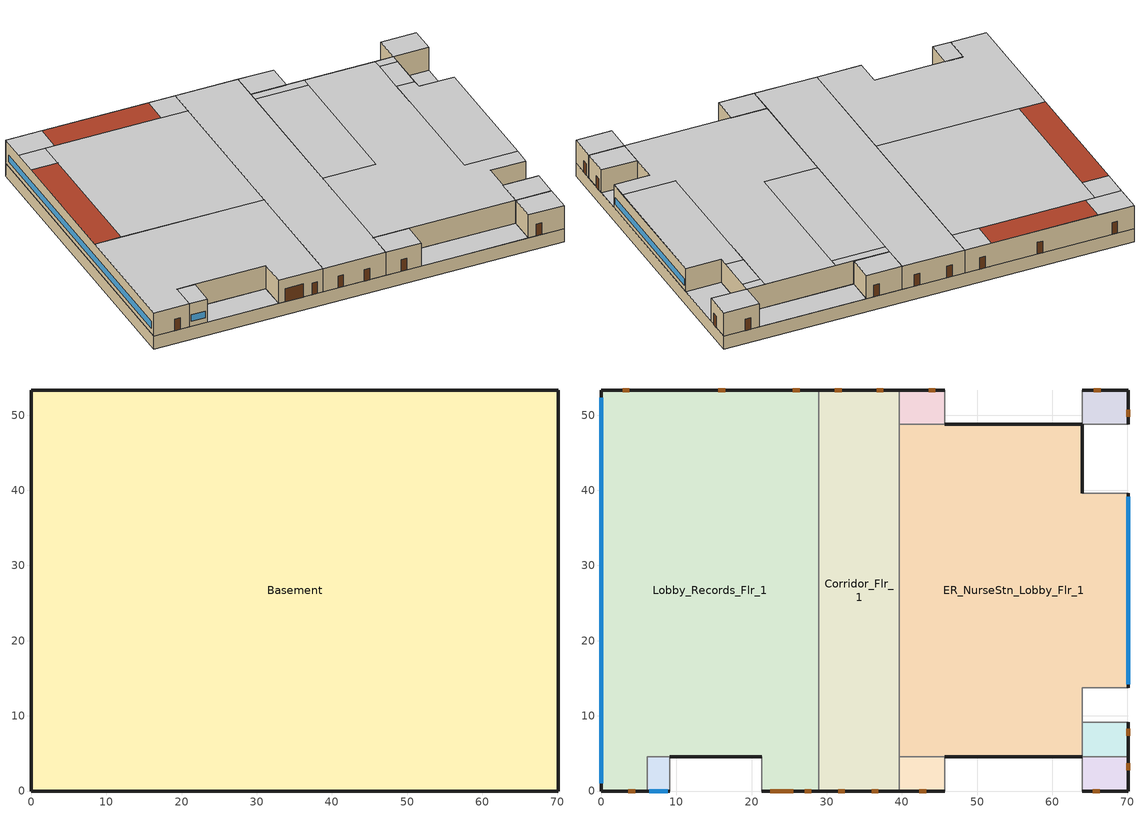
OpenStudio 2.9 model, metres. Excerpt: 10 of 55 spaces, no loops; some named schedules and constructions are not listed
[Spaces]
Basement
 floor ground (Basement Floor construction): 70.1,53.34 70.1,0 0,0 0,53.34 z-2.44
 wall ground (Basement Wall construction): 70.1,53.34 0,53.34 0,0 70.1,0 70.1,53.34 z-2.44:0
 ceiling adiabatic (Floor Adiabatic construction): 39.62,0 39.62,53.34 28.96,53.34 28.96,0 z0; 70.1,4.57 70.1,9.14 64.01,9.14 64.01,4.57 z0; 9.14,0 9.14,4.57 6.1,4.57 6.1,0 z0; 45.72,0 45.72,4.57 39.62,4.57 39.62,0 z0; 28.96,0 28.96,53.34 0,53.34 0,0 6.1,0 6.1,4.57 21.34,4.57 21.34,0 z0; 45.72,48.77 45.72,53.34 39.62,53.34 39.62,48.77 z0; 70.1,48.77 70.1,53.34 64.01,53.34 64.01,48.77 z0; 70.1,0 70.1,4.57 64.01,4.57 64.01,0 z0; 64.01,4.57 64.01,13.72 70.1,13.72 70.1,39.62 64.01,39.62 64.01,48.77 39.62,48.77 39.62,4.57 z0; 64.01,0 64.01,4.57 45.72,4.57 45.72,0 z0; 64.01,48.77 64.01,53.34 45.72,53.34 45.72,48.77 z0; 70.1,39.62 70.1,48.77 64.01,48.77 64.01,39.62 z0; 70.1,9.14 70.1,13.72 64.01,13.72 64.01,9.14 z0; 21.34,0 21.34,4.57 9.14,4.57 9.14,0 z0
ER_Exam3_Mult4_Flr_1
 floor adiabatic (Floor Adiabatic construction): 70.1,9.14 70.1,4.57 64.01,4.57 64.01,9.14 z0
 wall outside: 70.1,4.57 70.1,9.14 z0:4.27
 wall to ER_NurseStn_Lobby_Flr_1: 64.01,9.14 64.01,4.57 z0:4.27
 wall to ER_Trauma1_Flr_1: 64.01,4.57 70.1,4.57 z0:4.27
 wall adiabatic (Wall Adiabatic construction): 70.1,9.14 64.01,9.14 z0:4.27
 door: 70.1,7.36 70.1,8.27 z0:2.13
 ceiling to OR_NurseStn_Lobby_Flr_2: 70.1,4.57 70.1,9.14 64.01,9.14 64.01,4.57 z4.27
Corridor_Flr_1
 floor adiabatic (Floor Adiabatic construction): 39.62,53.34 39.62,0 28.96,0 28.96,53.34 z0
 wall outside: 28.96,0 39.62,0 / 39.62,53.34 28.96,53.34 z0:4.27
 wall to Lobby_Records_Flr_1: 28.96,53.34 28.96,15.24 28.96,0 z0:4.27
 wall to ER_Exam1_Mult4_Flr_1: 39.62,0 39.62,4.57 z0:4.27
 wall to ER_Triage_Mult4_Flr_1: 39.62,48.77 39.62,53.34 z0:4.27
 wall to ER_NurseStn_Lobby_Flr_1: 39.62,4.57 39.62,48.77 z0:4.27
 door: 31.5,0 32.41,0 / 35.95,0 36.87,0 / 37.53,53.34 36.62,53.34 / 31.97,53.34 31.05,53.34 z0:2.13
 ceiling to Corridor_Flr_2: 39.62,0 39.62,53.34 28.96,53.34 28.96,0 z4.27
ER_NurseStn_Lobby_Flr_1
 floor adiabatic (Floor Adiabatic construction): 64.01,48.77 64.01,39.62 70.1,39.62 70.1,13.72 64.01,13.72 64.01,4.57 39.62,4.57 39.62,48.77 z0
 wall outside: 70.1,13.72 70.1,39.62 / 64.01,39.62 64.01,48.77 45.72,48.77 / 45.72,4.57 64.01,4.57 z0:4.27
 wall to ER_Triage_Mult4_Flr_1: 45.72,48.77 39.62,48.77 z0:4.27
 wall to ER_Exam1_Mult4_Flr_1: 39.62,4.57 45.72,4.57 z0:4.27
 wall adiabatic (Wall Adiabatic construction): 70.1,39.62 64.01,39.62 / 64.01,9.14 64.01,13.72 70.1,13.72 z0:4.27
 window: 70.1,14.2 70.1,39.14 z0.91:2.13
 ceiling to OR1_Flr_2: 64.01,47.24 64.01,48.77 60.96,48.77 60.96,47.24 z4.27
 ceiling to OR4_Flr_2: 48.77,22.86 48.77,47.24 39.62,47.24 39.62,22.86 z4.27
 ceiling to OR_NurseStn_Lobby_Flr_2: 64.01,4.57 64.01,13.72 70.1,13.72 70.1,16.76 60.96,16.76 60.96,48.77 48.77,48.77 48.77,22.86 39.62,22.86 39.62,4.57 z4.27
 ceiling to OR2_Mult5_Flr_2: 64.01,41.15 64.01,47.24 60.96,47.24 60.96,41.15 z4.27
 ceiling to OR3_Flr_2: 48.77,47.24 48.77,48.77 39.62,48.77 39.62,47.24 z4.27
 ceiling adiabatic (Floor Adiabatic construction): 70.1,16.76 70.1,39.62 64.01,39.62 64.01,41.15 60.96,41.15 60.96,16.76 z4.27
ER_Trauma2_Flr_1
 floor adiabatic (Floor Adiabatic construction): 70.1,53.34 70.1,48.77 64.01,48.77 64.01,53.34 z0
 wall outside: 70.1,48.77 70.1,53.34 64.01,53.34 z0:4.27
 wall adiabatic (Wall Adiabatic construction): 64.01,53.34 64.01,48.77 70.1,48.77 z0:4.27
 door: 70.1,49.79 70.1,50.7 / 66.43,53.34 65.52,53.34 z0:2.13
 ceiling to OR1_Flr_2: 70.1,48.77 70.1,53.34 64.01,53.34 64.01,48.77 z4.27
ER_Exam1_Mult4_Flr_1
 floor adiabatic (Floor Adiabatic construction): 45.72,4.57 45.72,0 39.62,0 39.62,4.57 z0
 wall outside: 39.62,0 45.72,0 z0:4.27
 wall adiabatic (Wall Adiabatic construction): 45.72,0 45.72,4.57 z0:4.27
 door: 42.29,0 43.2,0 z0:2.13
 ceiling to OR_NurseStn_Lobby_Flr_2: 45.72,0 45.72,4.57 39.62,4.57 39.62,0 z4.27
Lobby_Records_Flr_1
 floor adiabatic (Floor Adiabatic construction): 28.96,53.34 28.96,0 21.34,0 21.34,4.57 6.1,4.57 6.1,0 0,0 0,53.34 z0
 wall outside: 28.96,53.34 0,53.34 0,0 6.1,0 / 21.34,0 28.96,0 / 9.14,4.57 21.34,4.57 z0:4.27
 wall to Office1_Mult4_Flr_1: 6.1,0 6.1,4.57 9.14,4.57 z0:4.27
 wall adiabatic (Wall Adiabatic construction): 21.34,4.57 21.34,0 z0:4.27
 window: 0,52.34 0,1 z0.91:2.13
 door: 3.59,0 4.5,0 / 27.05,0 27.97,0 / 26.37,53.34 25.46,53.34 / 16.51,53.34 15.59,53.34 / 3.75,53.34 2.84,53.34 z0:2.13; 22.48,0 25.53,0 z0:2.44
 ceiling to IC_PatRoom1_Mult5_Flr_2: 28.96,48.77 28.96,53.34 24.38,53.34 24.38,48.77 z4.27
 ceiling to IC_PatRoom2_Flr_2: 6.1,48.77 6.1,53.34 0,53.34 0,48.77 z4.27
 ceiling to ICU_NurseStn_Lobby_Flr_2: 28.96,21.34 28.96,48.77 4.57,48.77 4.57,21.34 z4.27
 ceiling to IC_PatRoom3_Mult6_Flr_2: 4.57,44.2 4.57,48.77 0,48.77 0,44.2 z4.27
 ceiling to ICU_Flr_2: 28.96,0 28.96,21.34 0,21.34 0,0 6.1,0 6.1,4.57 21.34,4.57 21.34,0 z4.27
 roof outside: 24.38,48.77 24.38,53.34 6.1,53.34 6.1,48.77 z4.27; 4.57,21.34 4.57,44.2 0,44.2 0,21.34 z4.27
Office1_Mult4_Flr_1
 floor adiabatic (Floor Adiabatic construction): 9.14,4.57 9.14,0 6.1,0 6.1,4.57 z0
 wall outside: 6.1,0 9.14,0 z0:4.27
 wall adiabatic (Wall Adiabatic construction): 9.14,0 9.14,4.57 z0:4.27
 window: 6.41,0 8.84,0 z0.91:2.13
 ceiling to ICU_Flr_2: 9.14,0 9.14,4.57 6.1,4.57 6.1,0 z4.27
ER_Triage_Mult4_Flr_1
 floor adiabatic (Floor Adiabatic construction): 45.72,53.34 45.72,48.77 39.62,48.77 39.62,53.34 z0
 wall outside: 45.72,53.34 39.62,53.34 z0:4.27
 wall adiabatic (Wall Adiabatic construction): 45.72,48.77 45.72,53.34 z0:4.27
 door: 44.45,53.34 43.53,53.34 z0:2.13
 ceiling to OR3_Flr_2: 45.72,48.77 45.72,53.34 39.62,53.34 39.62,48.77 z4.27
ER_Trauma1_Flr_1
 floor adiabatic (Floor Adiabatic construction): 70.1,4.57 70.1,0 64.01,0 64.01,4.57 z0
 wall outside: 64.01,0 70.1,0 70.1,4.57 z0:4.27
 wall adiabatic (Wall Adiabatic construction): 64.01,4.57 64.01,0 z0:4.27
 door: 70.1,2.76 70.1,3.67 / 65.38,0 66.29,0 z0:2.13
 ceiling to OR_NurseStn_Lobby_Flr_2: 70.1,0 70.1,4.57 64.01,4.57 64.01,0 z4.27
[ClimateZones]
Climate Zone Institution Name 1=ASHRAE; Climate Zone Document Name 1=ANSI/ASHRAE Standard 169; Climate Zone Document Year 1=2006; Climate Zone Value 1=5A
[Building]
-Hospital-ASHRAE 169-2006-5A created: 2020-03-26 09:40:05 -0700: Default Construction Set=90.1-2013 - Hospital - ASHRAE 169-2006-5A; Standards Number of Stories=6; Standards Number of Above Ground Stories=5; Standards Building Type=Hospital
[Site]
Chicago Ohare Intl Ap_IL_USA: Latitude {deg}=41.98; Longitude {deg}=-87.92; Time Zone {hr}=-6; Elevation {m}=201; Terrain=City
[Site:WaterMainsTemperature]
Calculation Method=Correlation; Annual Average Outdoor Air Temperature {C}=9.925; Maximum Difference In Monthly Average Outdoor Air Temperatures {deltaC}=28.7
[SizingPeriod:DesignDay] Barometric Pressure {Pa}=98934; Sky Clearness=0; Rain Indicator=0; Snow Indicator=0; Day of Month=21; Daylight Saving Time Indicator=0; Humidity Indicating Type=Wetbulb; Dry-Bulb Temperature Range Modifier Type=DefaultMultipliers
Name | Maximum Dry-Bulb Temperature {C} | Daily Dry-Bulb Temperature Range {deltaC} | Humidity Indicating Conditions at Maximum Dry-Bulb | Wind Speed {m/s} | Wind Direction {deg} | Month | Day Type | Solar Model Indicator | ASHRAE Taub | ASHRAE Taud
Chicago Ohare Intl Ap Ann Clg .4% Condns DB=>MWB | 33.3 | 10.5 | 23.7 | 5.2 | 230 | 7 | SummerDesignDay | ASHRAETau | 0.455 | 2.05
Chicago Ohare Intl Ap Ann Htg 99.6% Condns DB | -20 | 0 | -20 | 4.9 | 270 | 1 | WinterDesignDay | ASHRAEClearSky
[Site:GroundTemperature:BuildingSurface]
19.527, 19.502, 19.536, 19.598, 20.002, 21.64, 22.225, 22.375, 21.449, 20.121, 19.802, 19.633
[Material:NoMass] Thermal Absorptance=0.9; Solar Absorptance=0.7
Name | Roughness | Thermal Resistance {m2-K/W} | Visible Absorptance
CP02 CARPET PAD | VeryRough | 0.21648 | 0.8
Nonres_Floor_Insulation | MediumSmooth | 2.88292 | 0.7
Typical Insulation R-14.97 | Smooth | 2.63723 | 0.7
Typical Carpet Pad | Smooth | 0.21648 | 0.8
Typical Insulation R-8.72 | Smooth | 1.53614 | 0.7
Typical Insulation R-30.13 | Smooth | 5.30668 | 0.7
Typical Insulation R-1.15 | Smooth | 0.202509 | 0.7
Typical Insulation R-1.15 1 | Smooth | 0.202527 | 0.7
[Material]
Name | Roughness | Thickness {m} | Conductivity {W/m-K} | Density {kg/m3} | Specific Heat {J/kg-K} | Thermal Absorptance | Solar Absorptance | Visible Absorptance
100mm Normalweight concrete floor | MediumSmooth | 0.1016 | 2.31 | 2322 | 832
G01 13mm gypsum board | Smooth | 0.0127 | 0.16 | 800 | 1090 | 0.9 | 0.7 | 0.5
M10 200mm concrete block basement wall | MediumRough | 0.2032 | 1.326 | 1842 | 912
4 in. Normalweight Concrete Floor | MediumRough | 0.1016 | 2.31 | 2322 | 832 | 0.9 | 0.7 | 0.7
1IN Stucco | Smooth | 0.0253 | 0.6918 | 1858 | 837 | 0.9 | 0.7 | 0.92
8IN CONCRETE HW RefBldg | Rough | 0.2032 | 1.311 | 2240 | 836.8 | 0.9 | 0.7 | 0.7
1/2IN Gypsum | Smooth | 0.0127 | 0.16 | 784.9 | 830 | 0.9 | 0.4 | 0.4
Roof Membrane | VeryRough | 0.0095 | 0.16 | 1121.29 | 1460 | 0.9 | 0.7 | 0.7
Metal Roof Surface; F08 Metal surface | Smooth | 0.0008 | 45.28 | 7824 | 500 | 0.9 | 0.7 | 0.7
8 in. Normalweight Concrete Floor | MediumRough | 0.2032 | 2.31 | 2322 | 832 | 0.9 | 0.7 | 0.7
8 in. Concrete Block Basement Wall | MediumRough | 0.2032 | 1.326 | 1842 | 912 | 0.9 | 0.7 | 0.7
G05 25mm wood | MediumSmooth | 0.0254 | 0.15 | 608 | 1630 | 0.9 | 0.5 | 0.5
[Construction]
Floor Adiabatic construction: CP02 CARPET PAD, 100mm Normalweight concrete floor, Nonres_Floor_Insulation
Wall Adiabatic construction; Typical Interior Wall: G01 13mm gypsum board, G01 13mm gypsum board
Basement Wall construction: M10 200mm concrete block basement wall
Basement Floor construction: M10 200mm concrete block basement wall, CP02 CARPET PAD
Typical Insulated Exterior Mass Floor R-17.54: Typical Insulation R-14.97, 4 in. Normalweight Concrete Floor, Typical Carpet Pad
Typical Insulated Exterior Mass Wall R-11.11: 1IN Stucco, 8IN CONCRETE HW RefBldg, Typical Insulation R-8.72, 1/2IN Gypsum
Typical IEAD Roof R-31.25: Roof Membrane, Typical Insulation R-30.13, Metal Roof Surface
Typical Interior Floor: 100mm Normalweight concrete floor, CP02 CARPET PAD
Typical Interior Ceiling: CP02 CARPET PAD, 100mm Normalweight concrete floor
Typical Insulated Carpeted 8in Slab Floor: 8 in. Normalweight Concrete Floor, Typical Carpet Pad
Typical Insulated Basement Mass Wall: 8 in. Concrete Block Basement Wall
U 0.48 SHGC 0.40 Dbl Ref-D Clr 6mm/13mm: REF D CLEAR 6MM, AIR 13MM, CLEAR 6MM
Typical Insulated Metal Door R-2.0: F08 Metal surface, Typical Insulation R-1.15
U 0.44 SHGC 0.26 Dbl Ref-B-H Clr 6mm/13mm Air: REF B CLEAR HI 6MM, AIR 13MM, CLEAR 6MM
Typical Overhead Door R-2.0: Typical Insulation R-1.15 1
Window_U_0.50_SHGC_0.40_Skylight_Frame_Width_0.430_in: Glass_2052_LayerAvg, Gap_1_W_0_0038, Glass_2027F_LayerAvg
Typical Interior Window: Clear 3mm
Typical Interior Door; Typical Interior Partition: G05 25mm wood
[DefaultConstructionSet]
90.1-2013 - Hospital - ASHRAE 169-2006-5A: Default Exterior Surface Constructions=Default Surface Constructions 1; Default Interior Surface Constructions=Default Surface Constructions 2; Default Ground Contact Surface Constructions=Default Surface Constructions 3; Default Exterior SubSurface Constructions=Default Sub Surface Constructions 1; Default Interior SubSurface Constructions=Default Sub Surface Constructions 2; Interior Partition Construction=Typical Interior Partition
[DefaultSurfaceConstructions]
Name | Floor Construction | Wall Construction | Roof Ceiling Construction
Default Surface Constructions 1 | Typical Insulated Exterior Mass Floor R-17.54 | Typical Insulated Exterior Mass Wall R-11.11 | Typical IEAD Roof R-31.25
Default Surface Constructions 2 | Typical Interior Floor | Typical Interior Wall | Typical Interior Ceiling
Default Surface Constructions 3 | Typical Insulated Carpeted 8in Slab Floor | Typical Insulated Basement Mass Wall
[DefaultSubSurfaceConstructions]
Name | Fixed Window Construction | Operable Window Construction | Door Construction | Glass Door Construction | Overhead Door Construction | Skylight Construction | Tubular Daylight Dome Construction | Tubular Daylight Diffuser Construction
Default Sub Surface Constructions 1 | U 0.48 SHGC 0.40 Dbl Ref-D Clr 6mm/13mm | U 0.48 SHGC 0.40 Dbl Ref-D Clr 6mm/13mm | Typical Insulated Metal Door R-2.0 | U 0.44 SHGC 0.26 Dbl Ref-B-H Clr 6mm/13mm Air | Typical Overhead Door R-2.0 | Window_U_0.50_SHGC_0.40_Skylight_Frame_Width_0.430_in | Typical Interior Window | Typical Interior Window
Default Sub Surface Constructions 2 | Typical Interior Window | Typical Interior Window | Typical Interior Door
[WindowMaterial:Glazing] Optical Data Type=SpectralAverage; Infrared Transmittance at Normal Incidence=0; Dirt Correction Factor for Solar and Visible Transmittance=1; Solar Diffusing=No
Name | Thickness {m} | Solar Transmittance at Normal Incidence | Front Side Solar Reflectance at Normal Incidence | Back Side Solar Reflectance at Normal Incidence | Visible Transmittance at Normal Incidence | Front Side Visible Reflectance at Normal Incidence | Back Side Visible Reflectance at Normal Incidence | Front Side Infrared Hemispherical Emissivity | Back Side Infrared Hemispherical Emissivity | Conductivity {W/m-K}
REF D CLEAR 6MM | 0.006 | 0.429 | 0.308 | 0.379 | 0.334 | 0.453 | 0.505 | 0.84 | 0.82 | 0.9
CLEAR 6MM | 0.006 | 0.775 | 0.071 | 0.071 | 0.881 | 0.08 | 0.08 | 0.84 | 0.84 | 0.9
REF B CLEAR HI 6MM | 0.006 | 0.24 | 0.16 | 0.32 | 0.3 | 0.16 | 0.29 | 0.84 | 0.6 | 0.9
Glass_2052_LayerAvg | 0.00837 | 0.507767 | 0.054228 | 0.0544931 | 0.586833 | 0.05805 | 0.058397 | 0.84 | 0.84 | 1
Glass_2027F_LayerAvg | 0.004 | 0.369744 | 0.470069 | 0.340935 | 0.765222 | 0.0546 | 0.073741 | 0.03675 | 0.84 | 1
Clear 3mm | 0.003 | 0.837 | 0.075 | 0.075 | 0.898 | 0.081 | 0.081 | 0.84 | 0.84 | 0.9
[WindowMaterial:Gas] Gas Type=Air
Name | Thickness {m}
AIR 13MM | 0.0127
Gap_1_W_0_0038 | 0.0038
[Space] Part of Total Floor Area=Yes
Name | Space Type | Building Story | Thermal Zone
ER_Exam3_Mult4_Flr_1 | Hospital ER_Exam | Building Story 2 | ER_Exam3_Mult4_Flr_1 ZN
ER_Trauma1_Flr_1 | Hospital ER_Trauma | Building Story 2 | ER_Trauma1_Flr_1 ZN
Corridor_Flr_1 | Hospital Corridor | Building Story 2 | Corridor_Flr_1 ZN
ER_NurseStn_Lobby_Flr_1 | Hospital ER_NurseStn | Building Story 2 | ER_NurseStn_Lobby_Flr_1 ZN
ER_Trauma2_Flr_1 | Hospital ER_Trauma | Building Story 2 | ER_Trauma2_Flr_1 ZN
ER_Exam1_Mult4_Flr_1 | Hospital ER_Exam | Building Story 2 | ER_Exam1_Mult4_Flr_1 ZN
Lobby_Records_Flr_1 | Hospital Lobby | Building Story 2 | Lobby_Records_Flr_1 ZN
Office1_Mult4_Flr_1 | Hospital HospitalOfficeFlr1 | Building Story 2 | Office1_Mult4_Flr_1 ZN
Basement | Hospital Basement | Building Story 1 | Basement ZN
ER_Triage_Mult4_Flr_1 | Hospital ER_Triage | Building Story 2 | ER_Triage_Mult4_Flr_1 ZN
[BuildingStory]
Name | Nominal Z Coordinate {m}
Building Story 1 | -2.439
Building Story 2 | 0
[SpaceType] Standards Building Type=Hospital
Name | Default Schedule Set | Design Specification Outdoor Air Object | Standards Space Type
Hospital Corridor | Hospital Corridor Schedule Set | Hospital Corridor Ventilation | Corridor
Hospital ER_Exam | Hospital ER_Exam Schedule Set | Hospital ER_Exam Ventilation | ER_Exam
Hospital ER_NurseStn | Hospital ER_NurseStn Schedule Set | Hospital ER_NurseStn Ventilation | ER_NurseStn
Hospital ER_Trauma | Hospital ER_Trauma Schedule Set | Hospital ER_Trauma Ventilation | ER_Trauma
Hospital ER_Triage | Hospital ER_Triage Schedule Set | Hospital ER_Triage Ventilation | ER_Triage
Hospital Lobby | Hospital Lobby Schedule Set | Hospital Lobby Ventilation | Lobby
Hospital Basement | Hospital Basement Schedule Set | Hospital Basement Ventilation | Basement
Hospital HospitalOfficeFlr1 | Hospital HospitalOfficeFlr1 Schedule Set | Hospital HospitalOfficeFlr1 Ventilation | HospitalOfficeFlr1
[People] Work Efficiency Schedule=Work Efficiency Schedule; Clothing Insulation Schedule=Clothing Schedule; Air Velocity Schedule=Air Velocity Schedule; Multiplier=1
Name | People Definition | Space or SpaceType
Hospital Corridor People | Hospital Corridor People Definition | Hospital Corridor
Hospital ER_Exam People | Hospital ER_Exam People Definition | Hospital ER_Exam
Hospital ER_NurseStn People | Hospital ER_NurseStn People Definition | Hospital ER_NurseStn
Hospital ER_Trauma People | Hospital ER_Trauma People Definition | Hospital ER_Trauma
[Lights] Fraction Replaceable=1
Name | Lights Definition | Space or SpaceType
Hospital Corridor Lights | Hospital Corridor Lights Definition | Hospital Corridor
Hospital ER_Exam Lights | Hospital ER_Exam Lights Definition | Hospital ER_Exam
Hospital ER_NurseStn Lights | Hospital ER_NurseStn Lights Definition | Hospital ER_NurseStn
Hospital ER_Trauma Lights | Hospital ER_Trauma Lights Definition | Hospital ER_Trauma
[ElectricEquipment]
Name | Electric Equipment Definition | Space or SpaceType
Hospital ER_Exam Elec Equip | Hospital ER_Exam Elec Equip Definition | Hospital ER_Exam
Hospital ER_NurseStn Elec Equip | Hospital ER_NurseStn Elec Equip Definition | Hospital ER_NurseStn
Hospital ER_Trauma Elec Equip | Hospital ER_Trauma Elec Equip Definition | Hospital ER_Trauma
[DesignSpecification:OutdoorAir] Outdoor Air Method=Sum
Hospital Corridor Ventilation: Outdoor Air Flow per Floor Area {m3/s-m2}=0.0003048
Hospital ER_Exam Ventilation; Hospital ER_Trauma Ventilation: Outdoor Air Flow Air Changes per Hour {1/hr}=2
Hospital ER_NurseStn Ventilation: Outdoor Air Flow per Floor Area {m3/s-m2}=0.0003048; Outdoor Air Flow per Person {m3/s-person}=0.00235974
[DefaultScheduleSet] Number of People Schedule=Hospital BLDG_OCC_EXTD_SCH; People Activity Level Schedule=Hospital ACTIVITY_SCH; Infiltration Schedule=Hospital INFIL_SCH_PNNL
Name | Lighting Schedule | Electric Equipment Schedule
Hospital Corridor Schedule Set | Hospital BLDG_LIGHT_CORRIDOR_SCH | Hospital BLDG_EQUIP_SCH
Hospital ER_Exam Schedule Set; Hospital ER_Trauma Schedule Set | Hospital BLDG_LIGHT_EXTD_SCH | Hospital BLDG_EQUIP_EXTD_SCH
Hospital ER_NurseStn Schedule Set | Hospital BLDG_LIGHT_NURSEFLR1_SCH | Hospital BLDG_EQUIP_EXTD_SCH
[ThermostatSetpoint:DualSetpoint] Heating Setpoint Temperature Schedule=Hospital HTGSETP_SCH; Cooling Setpoint Temperature Schedule=Hospital CLGSETP_SCH
Hospital Basement Thermostat 1; Hospital Corridor Thermostat 1; Hospital ER_Exam Thermostat 1; Hospital ER_Exam Thermostat 2; Hospital ER_NurseStn Thermostat 1; Hospital ER_Trauma Thermostat 1; Hospital ER_Trauma Thermostat 2; Hospital ER_Triage Thermostat 1; Hospital Lobby Thermostat 1; Hospital HospitalOfficeFlr1 Thermostat 1
[SpaceInfiltration:DesignFlowRate] Schedule=Hospital INFIL_SCH_PNNL; Design Flow Rate Calculation Method=Flow/ExteriorArea; Constant Term Coefficient=0; Temperature Term Coefficient=0; Velocity Term Coefficient=0.224; Velocity Squared Term Coefficient=0
Name | Space or SpaceType | Flow per Exterior Surface Area {m3/s-m2}
Corridor_Flr_1 Infiltration | Corridor_Flr_1 | 0.000569573
ER_Exam1_Mult4_Flr_1 Infiltration | ER_Exam1_Mult4_Flr_1 | 0.000569573
ER_Exam3_Mult4_Flr_1 Infiltration | ER_Exam3_Mult4_Flr_1 | 0.000569573
ER_NurseStn_Lobby_Flr_1 Infiltration | ER_NurseStn_Lobby_Flr_1 | 0.000569573
ER_Trauma1_Flr_1 Infiltration | ER_Trauma1_Flr_1 | 0.000569573
ER_Trauma2_Flr_1 Infiltration | ER_Trauma2_Flr_1 | 0.000569573
ER_Triage_Mult4_Flr_1 Infiltration | ER_Triage_Mult4_Flr_1 | 0.000569573
Lobby_Records_Flr_1 Infiltration | Lobby_Records_Flr_1 | 0.000404732
Office1_Mult4_Flr_1 Infiltration | Office1_Mult4_Flr_1 | 0.000569573
[ThermalZone] Use Ideal Air Loads=No
Name | Thermostat | Multiplier | Humidistat
Basement ZN | Hospital Basement Thermostat 1
Corridor_Flr_1 ZN | Hospital Corridor Thermostat 1
ER_Exam1_Mult4_Flr_1 ZN | Hospital ER_Exam Thermostat 1 | 4
ER_Exam3_Mult4_Flr_1 ZN | Hospital ER_Exam Thermostat 2 | 4 | Zone Control Humidistat 1
ER_NurseStn_Lobby_Flr_1 ZN | Hospital ER_NurseStn Thermostat 1
ER_Trauma1_Flr_1 ZN | Hospital ER_Trauma Thermostat 1
ER_Trauma2_Flr_1 ZN | Hospital ER_Trauma Thermostat 2
ER_Triage_Mult4_Flr_1 ZN | Hospital ER_Triage Thermostat 1 | 4
Lobby_Records_Flr_1 ZN | Hospital Lobby Thermostat 1
Office1_Mult4_Flr_1 ZN | Hospital HospitalOfficeFlr1 Thermostat 1 | 5
[ZoneControl:Humidistat]
Zone Control Humidistat 1: Humidifying Relative Humidity Setpoint Schedule=Hospital MinRelHumSetSch; Dehumidifying Relative Humidity Setpoint Schedule=Hospital MaxRelHumSetSch
[InternalMass:Definition]
Internal Mass Definition 1: Construction=InteriorFurnishings; Design Level Calculation Method=SurfaceArea/Area; Surface Area per Space Floor Area=2
[InternalMass] Internal Mass Definition=Internal Mass Definition 1; Multiplier=1
Name | Space or SpaceType
ER_Exam1_Mult4_Flr_1 Mass | ER_Exam1_Mult4_Flr_1
ER_Exam3_Mult4_Flr_1 Mass | ER_Exam3_Mult4_Flr_1
ER_Triage_Mult4_Flr_1 Mass | ER_Triage_Mult4_Flr_1
Basement Mass | Basement
ER_Trauma1_Flr_1 Mass | ER_Trauma1_Flr_1
ER_NurseStn_Lobby_Flr_1 Mass | ER_NurseStn_Lobby_Flr_1
Corridor_Flr_1 Mass | Corridor_Flr_1
ER_Trauma2_Flr_1 Mass | ER_Trauma2_Flr_1
Lobby_Records_Flr_1 Mass | Lobby_Records_Flr_1
Office1_Mult4_Flr_1 Mass | Office1_Mult4_Flr_1
[Exterior:Lights:Definition]
NonDimming Exterior Lights Def: Design Level {W}=13506
[Exterior:Lights]
NonDimming Exterior Lights Def: Exterior Lights Definition=NonDimming Exterior Lights Def; Schedule=Hospital Exterior_Lgt_ALWAYS_ON; Control Option=AstronomicalClock
[Exterior:FuelEquipment:Definition]
Name | Design Level {W}
Fuel equipment 1 Def | 162963
Fuel equipment 2 Def | 501
[Exterior:FuelEquipment] Fuel Use Type=Electricity
Name | Exterior Fuel Equipment Definition | Schedule
Fuel equipment 1 | Fuel equipment 1 Def | Hospital BLDG_ELEVATORS
Fuel equipment 2 | Fuel equipment 2 Def | Hospital ELEV_LIGHT_FAN_SCH_ADD_DF
